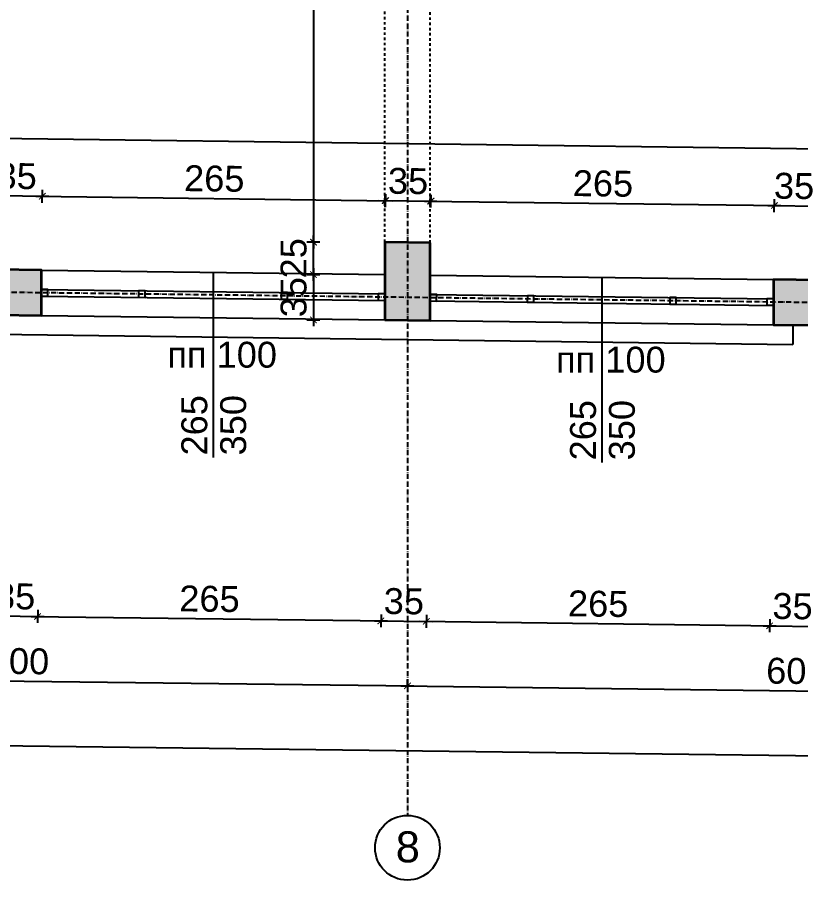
# Model space of a CAD drawing. Header units: inches. Extents: x -72385 to 39588, y -6525 to 66685.
# Drawn here: x -48086 to -47481, y 7801 to 8469 of the extents above; entities that cross this region are included whole.
import ezdxf

# ---------------------------------------------------------------- set-up
doc = ezdxf.new("R2010")
doc.units = ezdxf.units.IN
doc.header["$MEASUREMENT"] = 0
doc.linetypes.add('DashDot', pattern=[0.6, 0.4, -0.1, 0, -0.1])
doc.linetypes.add('Hidden', pattern=[0.4, 0.2, -0.2])
for name, color, linetype, lineweight in [('Изгледни линии', 253, 'Continuous', 25), ('Надписи коти външни', 252, 'Continuous', 25), ('Надписи коти вътрешни', 252, 'Continuous', 25), ('Надписи Оси', 252, 'Continuous', 25), ('Надписи прозорци', 252, 'Continuous', 25), ('Оси', 252, 'DashDot', 25), ('Прозорци', 251, 'Continuous', 25), ('Пунктир', 253, 'Hidden', 25), ('Разрезни линии', 7, 'Continuous', 35), ('Щрих стени', 254, 'Continuous', 25)]:
    doc.layers.add(name, color=color, linetype=linetype, lineweight=lineweight)
doc.styles.add('Arial Regular', font='arial.ttf')
doc.styles.get("Standard").update_dxf_attribs({"font": 'arial.ttf'})
doc.dimstyles.new('Annotative', dxfattribs={"dimscale": 0, "dimtxt": 20, "dimasz": 5, "dimexe": 5, "dimexo": 5, "dimgap": 5, "dimtad": 1, "dimdec": 0, "dimzin": 0, "dimdsep": 46, "dimtxsty": 'Standard', "dimblk": 'ARCHTICK', "dimcen": 5, "dimdle": 5, "dimadec": 0, "dimazin": 0, "dimtfac": 1, "dimtdec": 0, "dimtofl": 0, "dimtmove": 0, "dimatfit": 3, "dimldrblk": 'ARCHTICK', "dimfxl": 5, "dimfxlon": 1, "dimtolj": 1, "dimtzin": 0, "dimarcsym": 1})

# ---------------------------------------------------------------- blocks, each defined once
blk = doc.blocks.new('_ArchTick')
at = {"color": 0, "linetype": 'ByBlock', "const_width": 0.15}
blk.add_lwpolyline([(-0.5, -0.5), (0.5, 0.5)], dxfattribs=at)
blk = doc.blocks.new('*D671')
at = {"layer": 'Defpoints', "color": 0, "ltscale": 50, "transparency": 16777216}
for p in [(-48066.61, 8330.31), (-48102.34, 8273.68), (-48067.34, 8273.24)]:
    blk.add_point(p, dxfattribs=at)
at = {"layer": 'Надписи коти вътрешни', "color": 0, "lineweight": -2, "ltscale": 50, "transparency": 16777216}
for p, q in [((-48101.67, 8325.76), (-48101.55, 8335.76)), ((-48066.67, 8325.31), (-48066.55, 8335.31)), ((-48106.61, 8330.82), (-48061.61, 8330.25))]:
    blk.add_line(p, q, dxfattribs=at)
at = {"layer": 'Надписи коти вътрешни', "color": 0, "lineweight": -2, "ltscale": 50, "transparency": 16777216, "xscale": 5, "yscale": 5, "zscale": 5}
for p, rotation in [((-48101.61, 8330.76), 179.2706286525344), ((-48066.61, 8330.31), 359.2706286525344)]:
    blk.add_blockref('_ArchTick', p, dxfattribs=dict(at, rotation=rotation))
at = {"layer": 'Надписи коти вътрешни', "color": 0, "ltscale": 50, "transparency": 16777216, "insert": (-48086.42, 8345.78), "char_height": 20, "attachment_point": 5, "rotation": 359.27063}
blk.add_mtext('\\A1;35', dxfattribs=at)
blk = doc.blocks.new('*D672')
at = {"layer": 'Defpoints', "color": 0, "ltscale": 50, "transparency": 16777216}
for p in [(-47801.61, 8326.94), (-48067.34, 8273.24), (-47802.34, 8269.86)]:
    blk.add_point(p, dxfattribs=at)
at = {"layer": 'Надписи коти вътрешни', "color": 0, "lineweight": -2, "ltscale": 50, "transparency": 16777216}
for p, q in [((-48066.67, 8325.31), (-48066.55, 8335.31)), ((-47801.67, 8321.94), (-47801.55, 8331.94)), ((-48071.61, 8330.38), (-47796.61, 8326.87))]:
    blk.add_line(p, q, dxfattribs=at)
at = {"layer": 'Надписи коти вътрешни', "color": 0, "lineweight": -2, "ltscale": 50, "transparency": 16777216, "xscale": 5, "yscale": 5, "zscale": 5}
for p, rotation in [((-48066.61, 8330.31), 179.270628652547), ((-47801.61, 8326.94), 359.270628652547)]:
    blk.add_blockref('_ArchTick', p, dxfattribs=dict(at, rotation=rotation))
at = {"layer": 'Надписи коти вътрешни', "color": 0, "ltscale": 50, "transparency": 16777216, "insert": (-47933.92, 8343.84), "char_height": 20, "attachment_point": 5, "rotation": 359.27063}
blk.add_mtext('\\A1;265', dxfattribs=at)
blk = doc.blocks.new('*D673')
at = {"layer": 'Defpoints', "color": 0, "ltscale": 50, "transparency": 16777216}
for p in [(-47767.06, 8326.5), (-47802.34, 8304.87), (-47767.34, 8304.42)]:
    blk.add_point(p, dxfattribs=at)
at = {"layer": 'Надписи коти вътрешни', "color": 0, "lineweight": -2, "ltscale": 50, "transparency": 16777216}
for p, q in [((-47802.12, 8321.94), (-47801.99, 8331.94)), ((-47807.06, 8327.01), (-47762.06, 8326.43)), ((-47767.12, 8321.5), (-47766.99, 8331.5))]:
    blk.add_line(p, q, dxfattribs=at)
at = {"layer": 'Надписи коти вътрешни', "color": 0, "lineweight": -2, "ltscale": 50, "transparency": 16777216, "xscale": 5, "yscale": 5, "zscale": 5}
for p, rotation in [((-47802.06, 8326.94), 179.2706286525459), ((-47767.06, 8326.5), 359.270628652546)]:
    blk.add_blockref('_ArchTick', p, dxfattribs=dict(at, rotation=rotation))
at = {"layer": 'Надписи коти вътрешни', "color": 0, "ltscale": 50, "transparency": 16777216, "insert": (-47784.36, 8341.94), "char_height": 20, "attachment_point": 5, "rotation": 359.27063}
blk.add_mtext('\\A1;35', dxfattribs=at)
blk = doc.blocks.new('*D674')
at = {"layer": 'Defpoints', "color": 0, "ltscale": 50, "transparency": 16777216}
for p in [(-47501.61, 8323.12), (-47767.34, 8269.42), (-47502.34, 8266.05)]:
    blk.add_point(p, dxfattribs=at)
at = {"layer": 'Надписи коти вътрешни', "color": 0, "lineweight": -2, "ltscale": 50, "transparency": 16777216}
for p, q in [((-47771.61, 8326.56), (-47496.61, 8323.06)), ((-47766.67, 8321.49), (-47766.55, 8331.49)), ((-47501.67, 8318.12), (-47501.55, 8328.12))]:
    blk.add_line(p, q, dxfattribs=at)
at = {"layer": 'Надписи коти вътрешни', "color": 0, "lineweight": -2, "ltscale": 50, "transparency": 16777216, "xscale": 5, "yscale": 5, "zscale": 5}
for p, rotation in [((-47766.61, 8326.49), 179.270628652547), ((-47501.61, 8323.12), 359.270628652547)]:
    blk.add_blockref('_ArchTick', p, dxfattribs=dict(at, rotation=rotation))
at = {"layer": 'Надписи коти вътрешни', "color": 0, "ltscale": 50, "transparency": 16777216, "insert": (-47633.92, 8340.02), "char_height": 20, "attachment_point": 5, "rotation": 359.27063}
blk.add_mtext('\\A1;265', dxfattribs=at)
blk = doc.blocks.new('*D675')
at = {"layer": 'Defpoints', "color": 0, "ltscale": 50, "transparency": 16777216}
for p in [(-47466.61, 8322.67), (-47502.34, 8266.05), (-47467.34, 8265.6)]:
    blk.add_point(p, dxfattribs=at)
at = {"layer": 'Надписи коти вътрешни', "color": 0, "lineweight": -2, "ltscale": 50, "transparency": 16777216}
for p, q in [((-47501.67, 8318.12), (-47501.55, 8328.12)), ((-47466.67, 8317.67), (-47466.55, 8327.67)), ((-47506.61, 8323.18), (-47461.61, 8322.61))]:
    blk.add_line(p, q, dxfattribs=at)
at = {"layer": 'Надписи коти вътрешни', "color": 0, "lineweight": -2, "ltscale": 50, "transparency": 16777216, "xscale": 5, "yscale": 5, "zscale": 5}
for p, rotation in [((-47501.61, 8323.12), 179.2706286525344), ((-47466.61, 8322.67), 359.2706286525344)]:
    blk.add_blockref('_ArchTick', p, dxfattribs=dict(at, rotation=rotation))
at = {"layer": 'Надписи коти вътрешни', "color": 0, "ltscale": 50, "transparency": 16777216, "insert": (-47486.42, 8338.14), "char_height": 20, "attachment_point": 5, "rotation": 359.27063}
blk.add_mtext('\\A1;35', dxfattribs=at)
blk = doc.blocks.new('*D685')
at = {"layer": 'Defpoints', "color": 0, "ltscale": 50, "transparency": 16777216}
for p in [(-47201.05, 8363.57), (-51367.34, 8315.25), (-47202.34, 8262.23)]:
    blk.add_point(p, dxfattribs=at)
at = {"layer": 'Надписи коти вътрешни', "color": 0, "lineweight": -2, "ltscale": 50, "transparency": 16777216}
for p, q in [((-51366.11, 8411.59), (-51365.98, 8421.59)), ((-51371.05, 8416.65), (-47196.05, 8363.5)), ((-47201.11, 8358.57), (-47200.98, 8368.57))]:
    blk.add_line(p, q, dxfattribs=at)
at = {"layer": 'Надписи коти вътрешни', "color": 0, "lineweight": -2, "ltscale": 50, "transparency": 16777216, "xscale": 5, "yscale": 5, "zscale": 5}
for p, rotation in [((-51366.05, 8416.59), 179.2706286525471), ((-47201.05, 8363.57), 359.2706286525471)]:
    blk.add_blockref('_ArchTick', p, dxfattribs=dict(at, rotation=rotation))
at = {"layer": 'Надписи коти вътрешни', "color": 0, "ltscale": 50, "transparency": 16777216, "insert": (-49283.35, 8405.29), "char_height": 20, "attachment_point": 5, "rotation": 359.27063}
blk.add_mtext('\\A1;4165', dxfattribs=at)
blk = doc.blocks.new('*D970')
at = {"layer": 'Defpoints', "color": 0, "ltscale": 50, "transparency": 16777216}
for p in [(-47857.39, 8294.87), (-47802.46, 8294.87), (-47802.34, 8269.86)]:
    blk.add_point(p, dxfattribs=at)
at = {"layer": 'Надписи коти вътрешни', "color": 0, "lineweight": -2, "ltscale": 50, "transparency": 16777216}
for p, q in [((-47857.39, 8264.86), (-47857.39, 8299.87)), ((-47852.39, 8294.87), (-47862.39, 8294.87)), ((-47852.39, 8269.86), (-47862.39, 8269.86))]:
    blk.add_line(p, q, dxfattribs=at)
at = {"layer": 'Надписи коти вътрешни', "color": 0, "lineweight": -2, "ltscale": 50, "transparency": 16777216, "xscale": 5, "yscale": 5, "zscale": 5}
for p, rotation in [((-47857.39, 8294.87), 90), ((-47857.39, 8269.86), 270)]:
    blk.add_blockref('_ArchTick', p, dxfattribs=dict(at, rotation=rotation))
at = {"layer": 'Надписи коти вътрешни', "color": 0, "ltscale": 50, "transparency": 16777216, "insert": (-47872.61, 8282.37), "char_height": 20, "attachment_point": 5, "rotation": 90}
blk.add_mtext('\\A1;25', dxfattribs=at)
blk = doc.blocks.new('*D971')
at = {"layer": 'Defpoints', "color": 0, "ltscale": 50, "transparency": 16777216}
for p in [(-47802.24, 8819.91), (-47857.39, 8294.87), (-47802.46, 8294.87)]:
    blk.add_point(p, dxfattribs=at)
at = {"layer": 'Надписи коти вътрешни', "color": 0, "lineweight": -2, "ltscale": 50, "transparency": 16777216}
for p, q in [((-47852.39, 8819.91), (-47862.39, 8819.91)), ((-47857.39, 8824.91), (-47857.39, 8289.87)), ((-47852.39, 8294.87), (-47862.39, 8294.87))]:
    blk.add_line(p, q, dxfattribs=at)
at = {"layer": 'Надписи коти вътрешни', "color": 0, "lineweight": -2, "ltscale": 50, "transparency": 16777216, "xscale": 5, "yscale": 5, "zscale": 5}
for p, rotation in [((-47857.39, 8819.91), 90), ((-47857.39, 8294.87), 270)]:
    blk.add_blockref('_ArchTick', p, dxfattribs=dict(at, rotation=rotation))
at = {"layer": 'Надписи коти вътрешни', "color": 0, "ltscale": 50, "transparency": 16777216, "insert": (-47872.61, 8557.39), "char_height": 20, "attachment_point": 5, "rotation": 90}
blk.add_mtext('\\A1;525', dxfattribs=at)
blk = doc.blocks.new('*D6082')
at = {"layer": 'Defpoints', "color": 0, "ltscale": 50, "transparency": 16777216}
for p in [(-48102.34, 8238.68), (-48067.34, 8238.24), (-48070.3, 8005.75)]:
    blk.add_point(p, dxfattribs=at)
at = {"layer": 'Надписи коти външни', "color": 0, "lineweight": -2, "ltscale": 50, "transparency": 16777216}
for p, q in [((-48110.3, 8006.26), (-48065.3, 8005.69)), ((-48105.23, 8011.2), (-48105.36, 8001.2)), ((-48070.23, 8010.75), (-48070.36, 8000.75))]:
    blk.add_line(p, q, dxfattribs=at)
at = {"layer": 'Надписи коти външни', "color": 0, "lineweight": -2, "ltscale": 50, "transparency": 16777216, "xscale": 5, "yscale": 5, "zscale": 5}
for p, rotation in [((-48105.3, 8006.2), 179.2706286525464), ((-48070.3, 8005.75), 359.2706286525463)]:
    blk.add_blockref('_ArchTick', p, dxfattribs=dict(at, rotation=rotation))
at = {"layer": 'Надписи коти външни', "color": 0, "ltscale": 50, "transparency": 16777216, "insert": (-48087.6, 8021.19), "char_height": 20, "attachment_point": 5, "rotation": 359.27063}
blk.add_mtext('\\A1;35', dxfattribs=at)
blk = doc.blocks.new('*D6083')
at = {"layer": 'Defpoints', "color": 0, "ltscale": 50, "transparency": 16777216}
for p in [(-48067.34, 8238.24), (-47802.34, 8234.86), (-47805.3, 8002.38)]:
    blk.add_point(p, dxfattribs=at)
at = {"layer": 'Надписи коти външни', "color": 0, "lineweight": -2, "ltscale": 50, "transparency": 16777216}
for p, q in [((-48075.3, 8005.82), (-47800.3, 8002.32)), ((-48070.23, 8010.75), (-48070.36, 8000.75)), ((-47805.23, 8007.38), (-47805.36, 7997.38))]:
    blk.add_line(p, q, dxfattribs=at)
at = {"layer": 'Надписи коти външни', "color": 0, "lineweight": -2, "ltscale": 50, "transparency": 16777216, "xscale": 5, "yscale": 5, "zscale": 5}
for p, rotation in [((-48070.3, 8005.75), 179.2706286525478), ((-47805.3, 8002.38), 359.2706286525477)]:
    blk.add_blockref('_ArchTick', p, dxfattribs=dict(at, rotation=rotation))
at = {"layer": 'Надписи коти външни', "color": 0, "ltscale": 50, "transparency": 16777216, "insert": (-47937.6, 8019.28), "char_height": 20, "attachment_point": 5, "rotation": 359.27063}
blk.add_mtext('\\A1;265', dxfattribs=at)
blk = doc.blocks.new('*D6084')
at = {"layer": 'Defpoints', "color": 0, "ltscale": 50, "transparency": 16777216}
for p in [(-47802.34, 8234.86), (-47767.34, 8234.42), (-47770.3, 8001.94)]:
    blk.add_point(p, dxfattribs=at)
at = {"layer": 'Надписи коти външни', "color": 0, "lineweight": -2, "ltscale": 50, "transparency": 16777216}
for p, q in [((-47805.23, 8007.38), (-47805.36, 7997.38)), ((-47770.23, 8006.93), (-47770.36, 7996.94)), ((-47810.3, 8002.44), (-47765.3, 8001.87))]:
    blk.add_line(p, q, dxfattribs=at)
at = {"layer": 'Надписи коти външни', "color": 0, "lineweight": -2, "ltscale": 50, "transparency": 16777216, "xscale": 5, "yscale": 5, "zscale": 5}
for p, rotation in [((-47805.3, 8002.38), 179.2706286525463), ((-47770.3, 8001.94), 359.2706286525462)]:
    blk.add_blockref('_ArchTick', p, dxfattribs=dict(at, rotation=rotation))
at = {"layer": 'Надписи коти външни', "color": 0, "ltscale": 50, "transparency": 16777216, "insert": (-47787.6, 8017.38), "char_height": 20, "attachment_point": 5, "rotation": 359.27063}
blk.add_mtext('\\A1;35', dxfattribs=at)
blk = doc.blocks.new('*D6085')
at = {"layer": 'Defpoints', "color": 0, "ltscale": 50, "transparency": 16777216}
for p in [(-47767.34, 8234.42), (-47502.34, 8231.04), (-47505.3, 7998.56)]:
    blk.add_point(p, dxfattribs=at)
at = {"layer": 'Надписи коти външни', "color": 0, "lineweight": -2, "ltscale": 50, "transparency": 16777216}
for p, q in [((-47770.23, 8006.93), (-47770.36, 7996.94)), ((-47775.3, 8002), (-47500.3, 7998.5)), ((-47505.23, 8003.56), (-47505.36, 7993.56))]:
    blk.add_line(p, q, dxfattribs=at)
at = {"layer": 'Надписи коти външни', "color": 0, "lineweight": -2, "ltscale": 50, "transparency": 16777216, "xscale": 5, "yscale": 5, "zscale": 5}
for p, rotation in [((-47770.3, 8001.94), 179.2706286525486), ((-47505.3, 7998.56), 359.2706286525486)]:
    blk.add_blockref('_ArchTick', p, dxfattribs=dict(at, rotation=rotation))
at = {"layer": 'Надписи коти външни', "color": 0, "ltscale": 50, "transparency": 16777216, "insert": (-47637.6, 8015.46), "char_height": 20, "attachment_point": 5, "rotation": 359.27063}
blk.add_mtext('\\A1;265', dxfattribs=at)
blk = doc.blocks.new('*D6086')
at = {"layer": 'Defpoints', "color": 0, "ltscale": 50, "transparency": 16777216}
for p in [(-47502.34, 8231.04), (-47467.34, 8230.6), (-47470.3, 7998.12)]:
    blk.add_point(p, dxfattribs=at)
at = {"layer": 'Надписи коти външни', "color": 0, "lineweight": -2, "ltscale": 50, "transparency": 16777216}
for p, q in [((-47510.3, 7998.63), (-47465.3, 7998.05)), ((-47505.23, 8003.56), (-47505.36, 7993.56)), ((-47470.23, 8003.12), (-47470.36, 7993.12))]:
    blk.add_line(p, q, dxfattribs=at)
at = {"layer": 'Надписи коти външни', "color": 0, "lineweight": -2, "ltscale": 50, "transparency": 16777216, "xscale": 5, "yscale": 5, "zscale": 5}
for p, rotation in [((-47505.3, 7998.56), 179.2706286525285), ((-47470.3, 7998.12), 359.2706286525286)]:
    blk.add_blockref('_ArchTick', p, dxfattribs=dict(at, rotation=rotation))
at = {"layer": 'Надписи коти външни', "color": 0, "ltscale": 50, "transparency": 16777216, "insert": (-47487.6, 8013.56), "char_height": 20, "attachment_point": 5, "rotation": 359.27063}
blk.add_mtext('\\A1;35', dxfattribs=at)
blk = doc.blocks.new('*D6142')
at = {"layer": 'Defpoints', "color": 0, "ltscale": 50, "transparency": 16777216}
for p in [(-48384.84, 7959.75), (-47784.84, 7952.12), (-47784.84, 7952.12)]:
    blk.add_point(p, dxfattribs=at)
at = {"layer": 'Надписи коти външни', "color": 0, "lineweight": -2, "ltscale": 50, "transparency": 16777216}
for p, q in [((-48384.84, 7959.75), (-48384.77, 7964.75)), ((-48389.84, 7959.82), (-47779.84, 7952.05)), ((-47784.84, 7952.12), (-47784.77, 7957.12))]:
    blk.add_line(p, q, dxfattribs=at)
at = {"layer": 'Надписи коти външни', "color": 0, "lineweight": -2, "ltscale": 50, "transparency": 16777216, "xscale": 5, "yscale": 5, "zscale": 5}
for p, rotation in [((-48384.84, 7959.75), 179.2706286525534), ((-47784.84, 7952.12), 359.2706286525534)]:
    blk.add_blockref('_ArchTick', p, dxfattribs=dict(at, rotation=rotation))
at = {"layer": 'Надписи коти външни', "color": 0, "ltscale": 50, "transparency": 16777216, "insert": (-48084.64, 7971.15), "char_height": 20, "attachment_point": 5, "rotation": 359.27063}
blk.add_mtext('\\A1;600', dxfattribs=at)
blk = doc.blocks.new('*D6143')
at = {"layer": 'Defpoints', "color": 0, "ltscale": 50, "transparency": 16777216}
for p in [(-47784.84, 7952.12), (-47184.84, 7944.48), (-47184.84, 7944.48)]:
    blk.add_point(p, dxfattribs=at)
at = {"layer": 'Надписи коти външни', "color": 0, "lineweight": -2, "ltscale": 50, "transparency": 16777216}
for p, q in [((-47789.84, 7952.18), (-47179.84, 7944.41)), ((-47784.84, 7952.12), (-47784.77, 7957.12)), ((-47184.84, 7944.48), (-47184.77, 7949.48))]:
    blk.add_line(p, q, dxfattribs=at)
at = {"layer": 'Надписи коти външни', "color": 0, "lineweight": -2, "ltscale": 50, "transparency": 16777216, "xscale": 5, "yscale": 5, "zscale": 5}
for p, rotation in [((-47784.84, 7952.12), 179.2706286525528), ((-47184.84, 7944.48), 359.2706286525528)]:
    blk.add_blockref('_ArchTick', p, dxfattribs=dict(at, rotation=rotation))
at = {"layer": 'Надписи коти външни', "color": 0, "ltscale": 50, "transparency": 16777216, "insert": (-47484.64, 7963.51), "char_height": 20, "attachment_point": 5, "rotation": 359.27063}
blk.add_mtext('\\A1;600', dxfattribs=at)
blk = doc.blocks.new('*D6190')
at = {"layer": 'Defpoints', "color": 0, "ltscale": 50, "transparency": 16777216}
for p in [(-52317.34, 8292.34), (-40222.34, 8138.36), (-40226.57, 7805.89)]:
    blk.add_point(p, dxfattribs=at)
at = {"layer": 'Надписи коти външни', "color": 0, "lineweight": -2, "ltscale": 50, "transparency": 16777216}
for p, q in [((-52321.51, 7964.87), (-52321.63, 7954.87)), ((-52326.57, 7959.93), (-40221.57, 7805.83)), ((-40226.51, 7810.89), (-40226.63, 7800.89))]:
    blk.add_line(p, q, dxfattribs=at)
at = {"layer": 'Надписи коти външни', "color": 0, "lineweight": -2, "ltscale": 50, "transparency": 16777216, "xscale": 5, "yscale": 5, "zscale": 5}
for p, rotation in [((-52321.57, 7959.87), 179.2706286525472), ((-40226.57, 7805.89), 359.2706286525473)]:
    blk.add_blockref('_ArchTick', p, dxfattribs=dict(at, rotation=rotation))
at = {"layer": 'Надписи коти външни', "color": 0, "ltscale": 50, "transparency": 16777216, "insert": (-46273.88, 7898.09), "char_height": 20, "attachment_point": 5, "rotation": 359.27063}
blk.add_mtext('\\A1;12095', dxfattribs=at)
blk = doc.blocks.new('*D7833')
at = {"layer": 'Defpoints', "color": 0, "ltscale": 10, "transparency": 16777216}
for p in [(-47896.19, 8269.86), (-47896.19, 8234.86), (-47857.39, 8234.86)]:
    blk.add_point(p, dxfattribs=at)
at = {"layer": 'Надписи коти вътрешни', "color": 0, "lineweight": -2, "ltscale": 10, "transparency": 16777216}
for p, q in [((-47857.39, 8274.86), (-47857.39, 8229.86)), ((-47862.39, 8269.86), (-47852.39, 8269.86)), ((-47862.39, 8234.86), (-47852.39, 8234.86))]:
    blk.add_line(p, q, dxfattribs=at)
at = {"layer": 'Надписи коти вътрешни', "color": 0, "lineweight": -2, "ltscale": 10, "transparency": 16777216, "xscale": 5, "yscale": 5, "zscale": 5}
for p, rotation in [((-47857.39, 8269.86), 90), ((-47857.39, 8234.86), 270)]:
    blk.add_blockref('_ArchTick', p, dxfattribs=dict(at, rotation=rotation))
at = {"layer": 'Надписи коти вътрешни', "color": 0, "ltscale": 10, "transparency": 16777216, "insert": (-47872.61, 8252.36), "char_height": 20, "attachment_point": 5, "rotation": 90}
blk.add_mtext('\\A1;35', dxfattribs=at)

msp = doc.modelspace()

# ---------------------------------------------------------------- hatches: boundary and pattern name
at = {"layer": 'Щрих стени', "ltscale": 10}
h = msp.add_hatch(color=256, dxfattribs=at)
h.dxf.hatch_style = 1
h.paths.add_polyline_path([(-51067.34, 8311.43), (-51102.34, 8311.88), (-51102.34, 8276.87), (-51067.34, 8276.43)])
h.paths.add_polyline_path([(-50767.34, 8332.61), (-50802.34, 8333.06), (-50802.34, 8273.05), (-50767.34, 8272.61)])
h.paths.add_polyline_path([(-50467.34, 8303.79), (-50502.34, 8304.24), (-50502.34, 8269.23), (-50467.34, 8268.79)])
h.paths.add_polyline_path([(-50167.34, 8324.97), (-50202.34, 8325.42), (-50202.34, 8265.42), (-50167.34, 8264.97)])
h.paths.add_polyline_path([(-49867.34, 8296.15), (-49902.34, 8296.6), (-49902.34, 8261.6), (-49867.34, 8261.15)])
h.paths.add_polyline_path([(-49567.34, 8317.34), (-49602.34, 8317.78), (-49602.34, 8257.78), (-49567.34, 8257.33)])
h.paths.add_polyline_path([(-49267.34, 8288.52), (-49302.34, 8288.96), (-49302.34, 8253.96), (-49267.34, 8253.51)])
h.paths.add_polyline_path([(-48967.34, 8309.7), (-49002.34, 8310.14), (-49002.34, 8250.14), (-48967.34, 8249.69)])
h.paths.add_polyline_path([(-48667.34, 8280.88), (-48702.34, 8281.32), (-48702.34, 8246.32), (-48667.34, 8245.87)])
h.paths.add_polyline_path([(-48367.34, 8302.06), (-48402.34, 8302.51), (-48402.34, 8242.5), (-48367.34, 8242.05)])
h.paths.add_polyline_path([(-48067.34, 8273.24), (-48102.34, 8273.68), (-48102.34, 8238.68), (-48067.34, 8238.24)])
h.paths.add_polyline_path([(-47767.34, 8294.42), (-47802.34, 8294.87), (-47802.34, 8234.86), (-47767.34, 8234.42)])
h.paths.add_polyline_path([(-47467.34, 8265.6), (-47502.34, 8266.05), (-47502.34, 8231.04), (-47467.34, 8230.6)])

# ---------------------------------------------------------------- linework, layer by layer
at = {"layer": 'Изгледни линии', "ltscale": 50}
for p, q in [((-51982.34, 8273.07), (-47487.34, 8215.85)), ((-48067.34, 8273.24), (-47802.34, 8269.86)), ((-47767.34, 8269.42), (-47502.34, 8266.05)), ((-48067.34, 8238.24), (-47802.34, 8234.86)), ((-47767.34, 8234.42), (-47502.34, 8231.04)), ((-47487.34, 8230.85), (-47487.34, 8215.85))]:
    msp.add_line(p, q, dxfattribs=at)
at = {"layer": 'Надписи Оси', "ltscale": 50}
msp.add_circle((-47784.84, 7827.11), 25, dxfattribs=at)
at = {"layer": 'Надписи прозорци', "ltscale": 50}
for p, q in [((-47934.84, 8271.55), (-47934.84, 8128.4)), ((-47634.84, 8267.73), (-47634.84, 8124.58))]:
    msp.add_line(p, q, dxfattribs=at)
at = {"layer": 'Оси', "ltscale": 10}
for p, q in [((-47784.84, 10452.32), (-47784.84, 7852.11)), ((-39839.84, 8151), (-52699.84, 8314.71))]:
    msp.add_line(p, q, dxfattribs=at)
at = {"layer": 'Прозорци', "ltscale": 50}
for p, q in [((-48067.34, 8258.24), (-47802.34, 8254.86)), ((-48067.34, 8253.24), (-47802.34, 8249.86)), ((-47767.34, 8254.42), (-47502.34, 8251.04)), ((-47767.34, 8249.42), (-47502.34, 8246.04))]:
    msp.add_line(p, q, dxfattribs=at)
for points in [[(-48067.34, 8253.24), (-48062.34, 8253.17), (-48062.27, 8258.17), (-48067.27, 8258.24), (-48067.34, 8253.24)], [(-47992.35, 8252.28), (-47987.35, 8252.22), (-47987.29, 8257.22), (-47992.29, 8257.28), (-47992.35, 8252.28)], [(-47882.39, 8250.88), (-47877.39, 8250.82), (-47877.33, 8255.82), (-47882.32, 8255.88), (-47882.39, 8250.88)], [(-47807.4, 8249.93), (-47802.4, 8249.87), (-47802.34, 8254.87), (-47807.34, 8254.93), (-47807.4, 8249.93)], [(-47767.34, 8249.42), (-47762.34, 8249.35), (-47762.27, 8254.35), (-47767.27, 8254.42), (-47767.34, 8249.42)], [(-47692.35, 8248.46), (-47687.35, 8248.4), (-47687.29, 8253.4), (-47692.29, 8253.46), (-47692.35, 8248.46)], [(-47582.39, 8247.06), (-47577.39, 8247), (-47577.33, 8252), (-47582.32, 8252.06), (-47582.39, 8247.06)], [(-47507.4, 8246.11), (-47502.4, 8246.05), (-47502.34, 8251.05), (-47507.34, 8251.11), (-47507.4, 8246.11)]]:
    msp.add_lwpolyline(points, dxfattribs=at)
at = {"layer": 'Пунктир', "ltscale": 10}
for p, q in [((-47802.34, 8294.87), (-47802.34, 8819.91)), ((-47767.34, 8294.42), (-47767.34, 8819.46))]:
    msp.add_line(p, q, dxfattribs=at)
at = {"layer": 'Разрезни линии', "ltscale": 50}
for p, q in [((-47767.34, 8294.42), (-47802.34, 8294.87)), ((-47802.34, 8294.87), (-47802.34, 8234.86)), ((-47767.34, 8234.42), (-47767.34, 8294.42)), ((-47802.34, 8234.86), (-47767.34, 8234.42))]:
    msp.add_line(p, q, dxfattribs=at)
for points in [[(-48102.34, 8273.68), (-48102.34, 8238.68), (-48067.34, 8238.24), (-48067.34, 8273.24)], [(-47502.34, 8266.05), (-47502.34, 8231.04), (-47467.34, 8230.6), (-47467.34, 8265.6)]]:
    msp.add_lwpolyline(points, close=True, dxfattribs=at)

# ---------------------------------------------------------------- texts
at = {"layer": 'Надписи Оси', "ltscale": 100, "insert": (-47798.16, 7839.83), "char_height": 24, "width": 27.2128, "attachment_point": 1, "style": 'Arial Regular'}
msp.add_mtext('\\pxqc;8', dxfattribs=at)
at = {"layer": 'Надписи прозорци', "ltscale": 100, "char_height": 20, "width": 180.4891, "attachment_point": 1, "style": 'Arial Regular'}
for insert in [(-47970.15, 8217.91), (-47670.15, 8214.09)]:
    msp.add_mtext('пп 100', dxfattribs=dict(at, insert=insert))
at = {"layer": 'Надписи прозорци', "ltscale": 100, "char_height": 20, "width": 180.4891, "attachment_point": 3, "rotation": 90, "style": 'Arial Regular'}
for s, insert in [('265', (-47959.35, 8176.69)), ('350', (-47929.35, 8176.77)), ('265', (-47659.35, 8172.87)), ('350', (-47629.35, 8172.95))]:
    msp.add_mtext(s, dxfattribs=dict(at, insert=insert))

# ---------------------------------------------------------------- dimensions: what is measured, and where the dimension line sits
at = {"layer": 'Надписи коти външни', "ltscale": 50}
dim = msp.add_aligned_dim(p1=(-52317.34, 8292.34), p2=(-40222.34, 8138.36), distance=-332.5, text='12095', dimstyle='Annotative', override={"dimscale": 0, "dimtix": 0, "dimtofl": 0, "dimtmove": 0, "dimatfit": 3}, dxfattribs=at)
dim.commit()
dim.dimension.update_dxf_attribs({"geometry": '*D6190', "text_midpoint": (-46273.88, 7898.09)})
for base, p1, p2, picture, middle in [((-48070.3, 8005.75), (-48102.34, 8238.68), (-48067.34, 8238.24), '*D6082', (-48087.8, 8005.98)), ((-47770.3, 8001.94), (-47802.34, 8234.86), (-47767.34, 8234.42), '*D6084', (-47787.8, 8002.16)), ((-47470.3, 7998.12), (-47502.34, 8231.04), (-47467.34, 8230.6), '*D6086', (-47487.8, 7998.34))]:
    dim = msp.add_linear_dim(base=base, p1=p1, p2=p2, angle=359.27063, dimstyle='Annotative', override={"dimscale": 0, "dimtix": 0, "dimtofl": 0, "dimtmove": 0, "dimatfit": 3}, dxfattribs=at)
    dim.commit()
    dim.dimension.update_dxf_attribs({"geometry": picture, "text_midpoint": middle, "dimtype": 129})
for p1, p2, distance, picture, middle in [((-48067.34, 8238.24), (-47802.34, 8234.86), -232.5, '*D6083', (-47937.6, 8019.28)), ((-47767.34, 8234.42), (-47502.34, 8231.04), -232.5, '*D6085', (-47637.6, 8015.46)), ((-48384.84, 7959.75), (-47784.84, 7952.12), 0, '*D6142', (-48084.64, 7971.15)), ((-47784.84, 7952.12), (-47184.84, 7944.48), 0, '*D6143', (-47484.64, 7963.51))]:
    dim = msp.add_aligned_dim(p1=p1, p2=p2, distance=distance, dimstyle='Annotative', override={"dimscale": 0, "dimtix": 0, "dimtofl": 0, "dimtmove": 0, "dimatfit": 3}, dxfattribs=at)
    dim.commit()
    dim.dimension.update_dxf_attribs({"geometry": picture, "text_midpoint": middle})
at = {"layer": 'Надписи коти вътрешни', "ltscale": 50}
dim = msp.add_linear_dim(base=(-47857.39, 8294.87), p1=(-47802.24, 8819.91), p2=(-47802.46, 8294.87), angle=90, dimstyle='Annotative', override={"dimscale": 0, "dimtix": 0, "dimtofl": 0, "dimtmove": 0, "dimatfit": 3}, dxfattribs=at)
dim.commit()
dim.dimension.update_dxf_attribs({"geometry": '*D971', "text_midpoint": (-47872.61, 8557.39)})
for p1, p2, distance, picture, middle in [((-51367.34, 8315.25), (-47202.34, 8262.23), 101.35, '*D685', (-49283.35, 8405.29)), ((-48067.34, 8273.24), (-47802.34, 8269.86), 57.08, '*D672', (-47933.92, 8343.84)), ((-47767.34, 8269.42), (-47502.34, 8266.05), 57.08, '*D674', (-47633.92, 8340.02))]:
    dim = msp.add_aligned_dim(p1=p1, p2=p2, distance=distance, dimstyle='Annotative', override={"dimscale": 0, "dimtix": 0, "dimtofl": 0, "dimtmove": 0, "dimatfit": 3}, dxfattribs=at)
    dim.commit()
    dim.dimension.update_dxf_attribs({"geometry": picture, "text_midpoint": middle})
for base, p1, p2, angle, picture, middle, dimtype in [((-48066.61, 8330.31), (-48102.34, 8273.68), (-48067.34, 8273.24), 359.27063, '*D671', (-48086.61, 8330.57), 129), ((-47767.06, 8326.5), (-47802.34, 8304.87), (-47767.34, 8304.42), 359.27063, '*D673', (-47784.56, 8326.72), 129), ((-47466.61, 8322.67), (-47502.34, 8266.05), (-47467.34, 8265.6), 359.27063, '*D675', (-47486.61, 8322.93), 129), ((-47857.39, 8294.87), (-47802.34, 8269.86), (-47802.46, 8294.87), 90, '*D970', (-47857.39, 8282.37), 128)]:
    dim = msp.add_linear_dim(base=base, p1=p1, p2=p2, angle=angle, dimstyle='Annotative', override={"dimscale": 0, "dimtix": 0, "dimtofl": 0, "dimtmove": 0, "dimatfit": 3}, dxfattribs=at)
    dim.commit()
    dim.dimension.update_dxf_attribs({"geometry": picture, "text_midpoint": middle, "dimtype": dimtype})
at = {"layer": 'Надписи коти вътрешни', "ltscale": 10}
dim = msp.add_linear_dim(base=(-47857.39, 8234.86), p1=(-47896.19, 8269.86), p2=(-47896.19, 8234.86), angle=270, dimstyle='Annotative', override={"dimscale": 0, "dimtix": 0, "dimtofl": 0, "dimtmove": 0, "dimatfit": 3}, dxfattribs=at)
dim.commit()
dim.dimension.update_dxf_attribs({"geometry": '*D7833', "text_midpoint": (-47857.39, 8252.36), "dimtype": 129})

doc.saveas('drawing.dxf')
